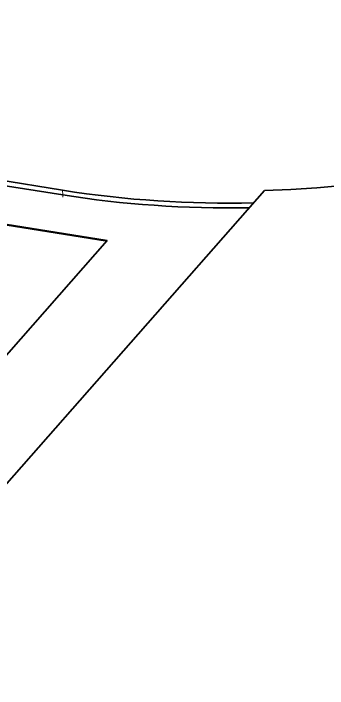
# Model space of a CAD drawing. Extents: x -1051 to 2563, y -231 to 775.
# Drawn here: x -168.51 to -162.54, y 532.5 to 545.32 of the extents above; entities that cross this region are included whole.
import ezdxf

# ---------------------------------------------------------------- set-up
doc = ezdxf.new("R2010")
doc.units = 0

msp = doc.modelspace()

# ---------------------------------------------------------------- linework, layer by layer
at = {"color": 7, "lineweight": 35, "ltscale": 0.282774}
for p, q in [((-178.748, 543.751), (-167.579, 541.961)), ((-167.578, 541.871), (-178.746, 543.661))]:
    msp.add_line(p, q, dxfattribs=at)
at = {"color": 7, "lineweight": 35, "ltscale": 0.353467}
for p, q in [((-180.69, 543.241), (-166.73, 541.004)), ((-180.69, 543.232), (-166.73, 540.995))]:
    msp.add_line(p, q, dxfattribs=at)
at = {"color": 7, "lineweight": 35, "ltscale": 0.134317}
msp.add_line((-167.578, 541.871), (-172.883, 542.721), dxfattribs=at)
at = {"color": 7, "lineweight": 35, "ltscale": 0.3154}
msp.add_line((-163.741, 541.957), (-172.087, 532.496), dxfattribs=at)
at = {"color": 7, "lineweight": 13, "ltscale": 0.002246}
msp.add_line((-167.578, 541.871), (-167.579, 541.961), dxfattribs=at)
at = {"color": 7, "lineweight": 13, "ltscale": 0.001122}
msp.add_line((-167.577, 541.827), (-167.578, 541.871), dxfattribs=at)
at = {"color": 7, "lineweight": 35, "ltscale": 0.179561}
msp.add_line((-166.73, 541.004), (-171.481, 535.618), dxfattribs=at)
at = {"color": 7, "lineweight": 35}
msp.add_arc((-164.405, 562.251), 20.537, 261.1095, 271.2659, dxfattribs=at)
for centre, major_axis, start_param, end_param in [((-164.114, 546.351), (9.999, 0.157), 4.742804, 6.283206), ((-164.106, 545.808), (9.499, 0.149), 4.331287, 4.713183), ((-164.106, 545.808), (9.499, 0.149), 4.331287, 4.713183)]:
    msp.add_ellipse(centre, major_axis=major_axis, ratio=0.440114, start_param=start_param, end_param=end_param, dxfattribs=at)

doc.saveas('drawing.dxf')
